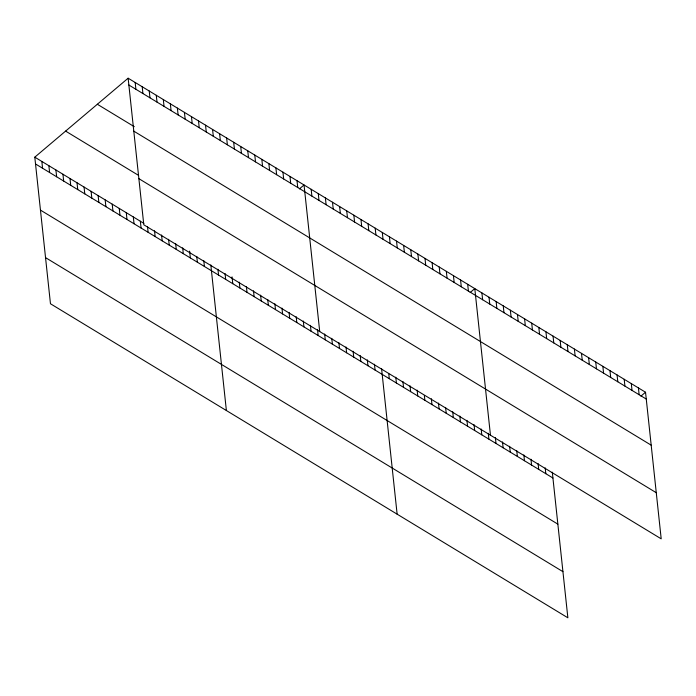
<?xml version="1.0" encoding="UTF-8"?>
<svg xmlns="http://www.w3.org/2000/svg" width="696" height="696" viewBox="0 0 696 696"><rect width="100%" height="100%" fill="white"/><g stroke="black" fill="none" stroke-linecap="round" stroke-linejoin="round"><path stroke-width="1.04" d="M552.302 472.175L567.866 617.796L50.469 303.76L34.8 157.166L128.134 78.204L645.531 392.24L661.2 538.835L143.802 224.799L128.134 78.204M299.428 188.886L304.048 184.971L319.716 331.574M470.174 292.52L474.794 288.605L490.454 435.2M640.912 396.155L645.531 392.24M128.856 85.008L646.262 399.052M97.336 104.261L134.276 126.681M133.789 131.144L651.195 445.179M65.598 131.1L138.608 175.418M138.869 178.663L656.267 492.707M34.8 157.166L143.872 223.364M35.531 163.969L552.928 478.013M40.455 210.105L557.861 524.14M45.536 257.624L562.942 571.668M638.423 387.924L639.145 394.736M631.307 383.609L632.029 390.421M624.19 379.285L624.921 386.097M617.074 374.97L617.804 381.782M609.966 370.655L610.688 377.467M602.849 366.331L603.58 373.143M595.732 362.016L596.463 368.828M588.616 357.7L589.347 364.513M581.508 353.377L582.23 360.189M574.391 349.061L575.122 355.874M567.275 344.746L568.006 351.558M560.158 340.422L560.889 347.234M553.05 336.107L553.772 342.919M545.934 331.792L546.664 338.604M538.817 327.468L539.548 334.28M531.709 323.153L532.431 329.965M545.194 467.86L545.812 473.698M524.593 318.838L525.315 325.65M538.078 463.545L538.704 469.382M517.476 314.514L518.207 321.326M530.961 459.221L531.587 465.058M510.359 310.199L511.09 317.011M523.844 454.906L524.471 460.743M503.252 305.883L503.974 312.695M516.737 450.59L517.354 456.428M496.135 301.559L496.866 308.371M509.62 446.267L510.246 452.104M489.018 297.244L489.749 304.056M502.503 441.951L503.13 447.789M481.902 292.929L482.632 299.741M495.395 437.636L496.013 443.474M488.279 433.312L488.905 439.15M467.677 284.29L468.408 291.102M481.162 428.997L481.789 434.835M460.561 279.975L461.291 286.787M474.046 424.682L474.672 430.519M453.444 275.651L454.175 282.463M466.938 420.358L467.555 426.196M446.336 271.336L447.058 278.148M459.821 416.043L460.447 421.88M439.22 267.02L439.95 273.832M452.704 411.728L453.331 417.565M432.103 262.697L432.834 269.509M445.588 407.404L446.214 413.241M424.995 258.381L425.717 265.193M438.48 403.088L439.098 408.926M417.878 254.066L418.6 260.878M431.363 398.773L431.99 404.611M410.762 249.742L411.493 256.554M424.351 395.424L424.873 400.287M403.645 245.427L404.376 252.239M417.13 390.134L417.757 395.972M396.537 241.112L397.259 247.924M410.022 385.819L410.64 391.657M389.421 236.788L390.151 243.6M402.906 381.495L403.532 387.333M382.304 232.473L383.035 239.285M395.789 377.18L396.415 383.017M375.188 228.157L375.918 234.97M388.777 373.83L389.299 378.702M368.08 223.834L368.802 230.646M381.565 368.541L397.129 514.17M360.963 219.518L361.694 226.33M374.448 364.225L375.074 370.063M353.846 215.203L354.577 222.015M367.331 359.91L367.958 365.748M346.73 210.879L347.461 217.691M360.224 355.586L360.841 361.424M339.622 206.564L340.344 213.376M353.107 351.271L353.733 357.109M332.505 202.249L333.236 209.061M345.99 346.956L346.617 352.794M325.389 197.925L326.12 204.737M338.874 342.632L339.5 348.47M318.281 193.61L319.003 200.422M331.766 338.317L332.384 344.155M311.164 189.295L311.886 196.107M324.649 334.002L325.276 339.839M317.533 329.678L318.159 335.515M297.009 180.708L297.74 187.511M310.416 325.363L311.042 331.2M289.971 176.436L290.702 183.239M303.308 321.047L303.926 326.885M282.941 172.164L283.663 178.976M296.191 316.724L296.818 322.561M275.903 167.893L276.634 174.705M289.075 312.408L289.701 318.246M268.865 163.621L269.596 170.433M281.967 308.093L282.585 313.931M261.827 159.349L262.557 166.161M274.85 303.769L275.477 309.607M254.788 155.077L255.519 161.89M267.734 299.454L268.36 305.292M247.759 150.806L248.481 157.618M260.617 295.139L261.244 300.976M240.72 146.534L241.442 153.346M253.509 290.815L254.127 296.653M233.682 142.262L234.413 149.075M246.393 286.5L247.019 292.337M226.644 137.991L227.375 144.803M239.276 282.185L239.903 288.022M219.605 133.719L220.336 140.531M232.055 276.886L232.786 283.698M212.576 129.456L213.298 136.259M225.052 273.545L225.669 279.383M205.537 125.184L206.26 131.988M217.935 269.23L218.561 275.068M198.499 120.913L199.23 127.725M210.818 264.906L226.383 410.536M191.461 116.641L192.192 123.453M203.78 260.635L204.406 266.472M184.423 112.369L185.153 119.181M196.751 256.363L197.368 262.209M177.384 108.097L178.115 114.91M189.608 251.125L190.339 257.938M170.355 103.826L171.077 110.638M182.674 247.828L183.3 253.666M163.316 99.554L164.047 106.366M175.636 243.556L176.262 249.394M156.278 95.282L157.009 102.094M168.597 239.285L169.224 245.123M149.24 91.011L149.971 97.823M161.568 235.013L162.185 240.851M142.201 86.739L142.932 93.551M154.529 230.741L155.147 236.579M135.172 82.467L135.894 89.279M147.491 226.47L148.118 232.307M140.348 221.224L141.079 228.036M133.31 216.952L134.041 223.764M126.281 212.68L127.003 219.492M119.242 208.417L119.964 215.221M112.204 204.145L112.935 210.958M105.166 199.874L105.896 206.686M98.127 195.602L98.858 202.414M91.089 191.33L91.82 198.143M84.059 187.059L84.782 193.871M77.021 182.787L77.752 189.599M69.983 178.515L70.714 185.327M62.944 174.244L63.675 181.056M55.906 169.972L56.637 176.784M48.877 165.7L49.599 172.512M41.838 161.429L42.56 168.241"/></g></svg>
